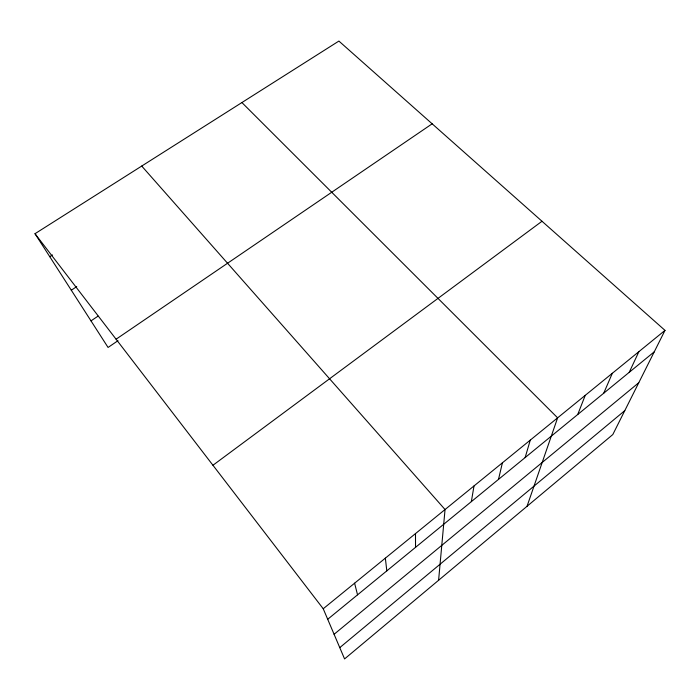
<?xml version="1.0" encoding="UTF-8"?>
<svg xmlns="http://www.w3.org/2000/svg" width="700" height="700" viewBox="0 0 700 700"><rect width="100%" height="100%" fill="white"/><g stroke="black" fill="none" stroke-linecap="round" stroke-linejoin="round"><path stroke-width="1.05" d="M438.602 580.274L445.043 509.53L141.724 166.058M471.345 501.629L474.014 485.94M498.488 479.404L502.416 462.805M525.131 457.581L530.285 440.108M527.03 506.301L557.62 417.848L241.902 102.55M577.745 414.488L585.244 395.342M603.724 393.207L612.334 373.275M629.221 372.321L638.916 351.627M665 330.382L612.806 434.551L344.575 658.928L323.225 608.755L35 233.704L338.896 41.072L665 330.382L323.225 608.755M339.771 647.631L624.794 410.629M334.092 634.288L638.776 382.725M327.705 619.281L654.264 351.811M212.949 465.255L542.001 221.261M116.086 339.211L432.162 123.812M117.985 340.69L108.071 347.454L35 233.704M90.991 320.871L98.053 316.137M71.295 290.211L76.737 286.632M49.761 256.681L52.465 254.94M354.602 583.188L357.543 594.843M385.359 558.145L386.811 570.867M415.494 533.601L415.529 547.347"/></g></svg>
